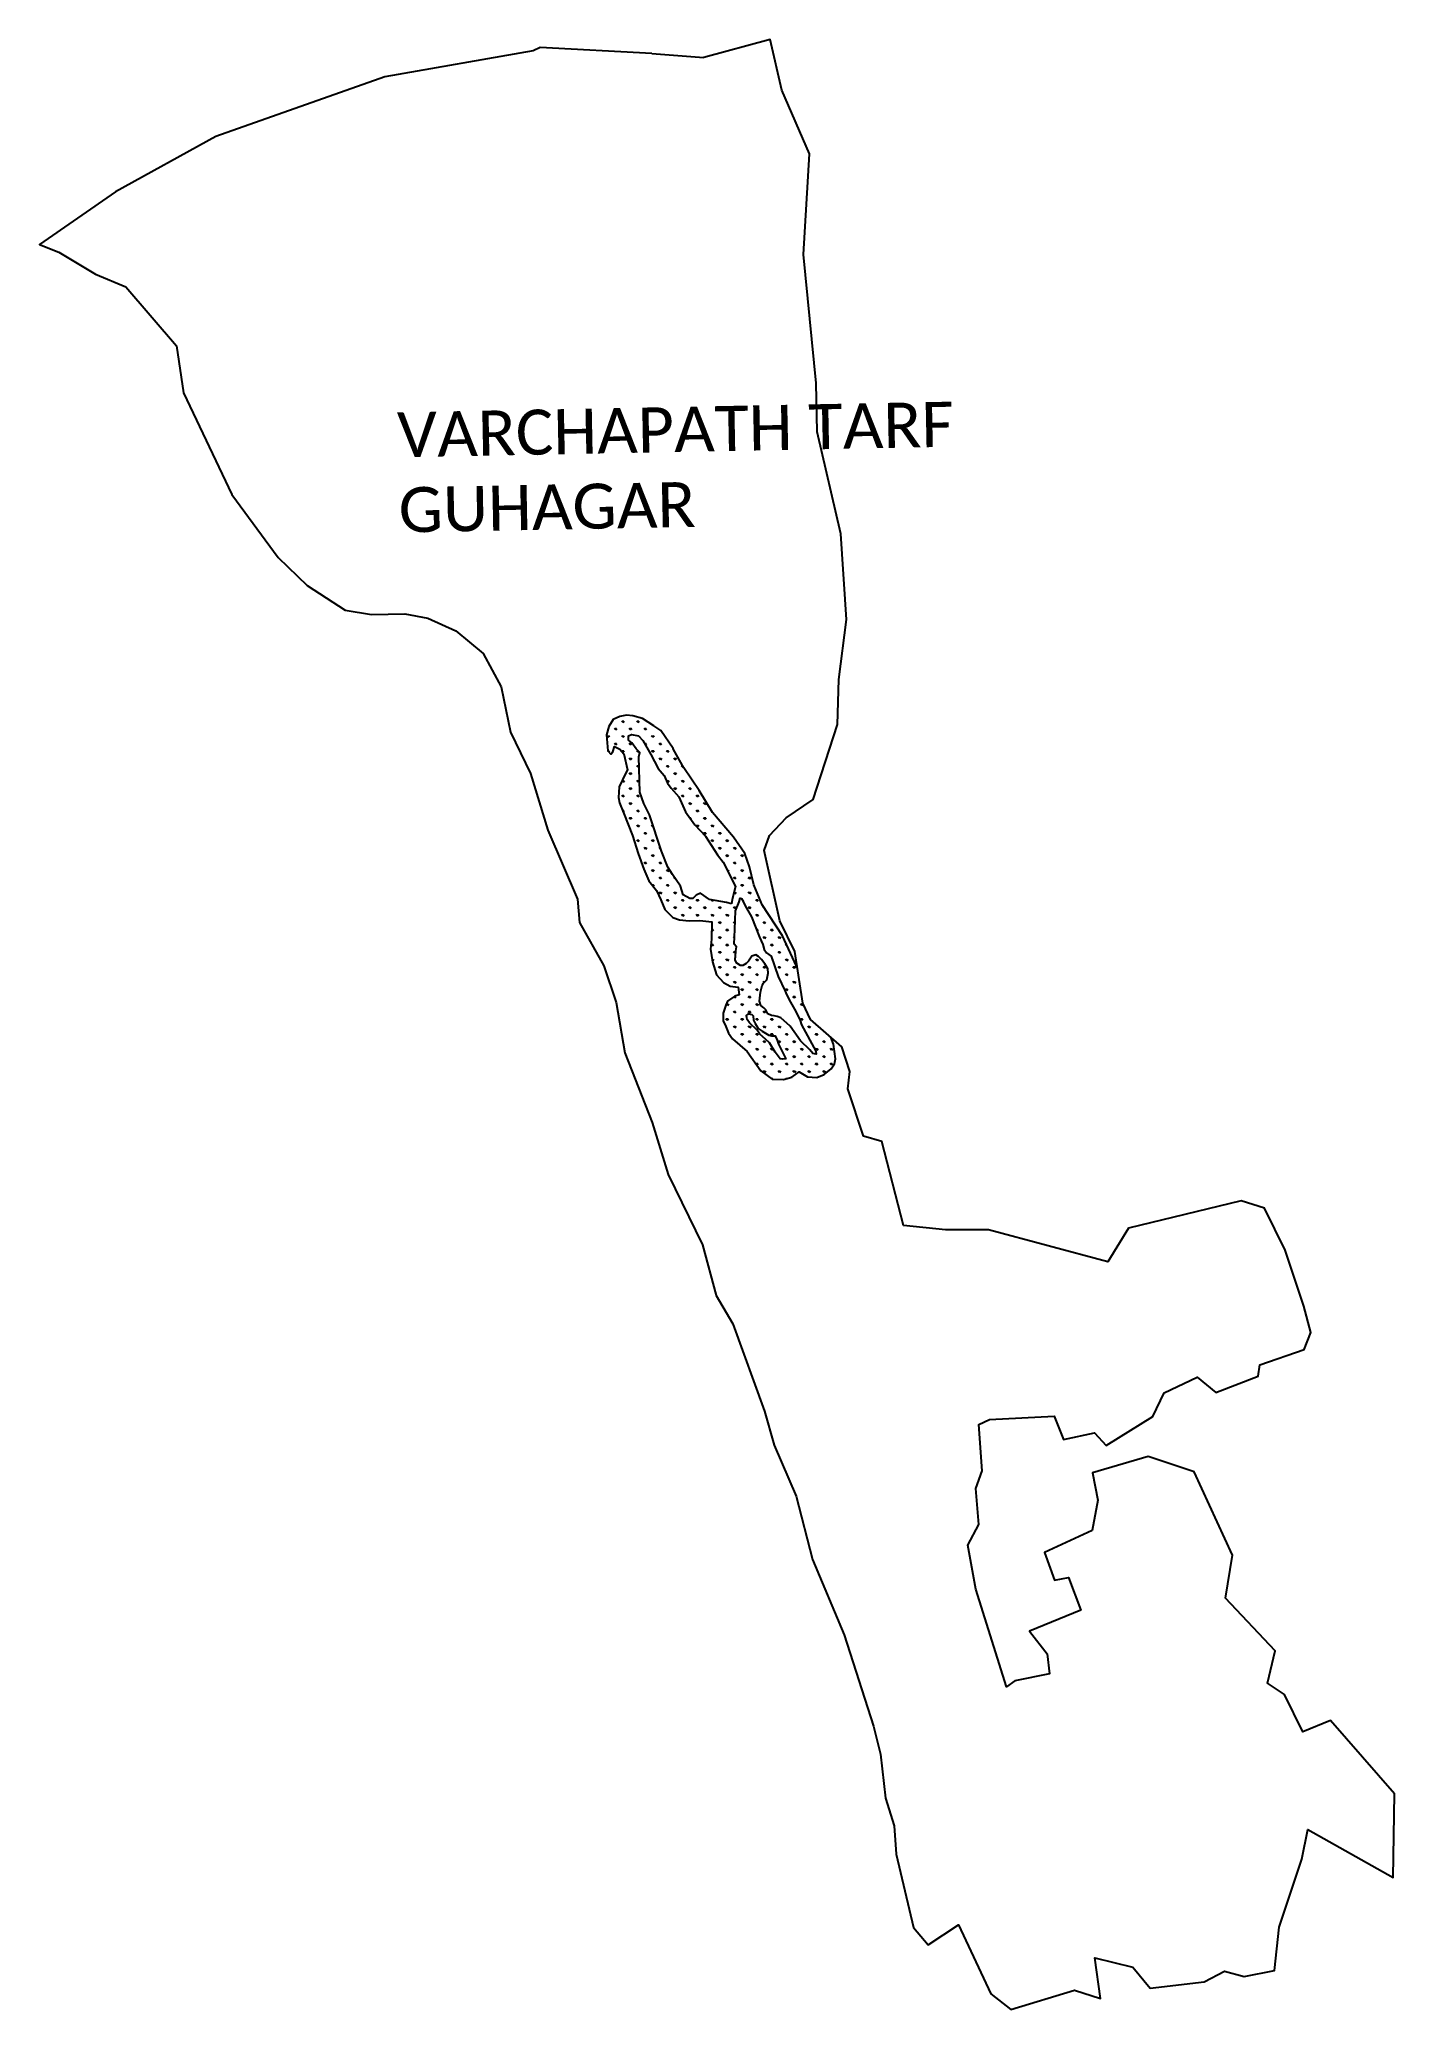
# Model space of a CAD drawing. Header units: metres. Extents: x 305069 to 308340, y 1934403 to 1939156.
import ezdxf

# ---------------------------------------------------------------- set-up
doc = ezdxf.new("R2010")
doc.units = ezdxf.units.M
doc.layers.add('MANGROOVE BUFFER ZONE', color=120, linetype='Continuous')
doc.layers.add('VILLAGE NAME', color=250, linetype='Continuous')
doc.styles.get("Standard").update_dxf_attribs({"font": 'simplex.shx'})

msp = doc.modelspace()

# ---------------------------------------------------------------- hatches: boundary and pattern name
at = {"layer": 'MANGROOVE BUFFER ZONE'}
h = msp.add_hatch(dxfattribs=at)
h.set_pattern_fill('GRASS', color=256)
h.paths.add_polyline_path([(306693.8, 1937291.1), (306661.8, 1937343.8), (306624.6, 1937398.7), (306599.4, 1937442.9), (306598.8, 1937445), (306569, 1937488.4), (306552.1, 1937500.4), (306524.6, 1937517.4), (306501.2, 1937524.5), (306486.3, 1937526.1), (306469.9, 1937522.2), (306454.3, 1937515.4), (306443.7, 1937498.5), (306438.3, 1937478.3), (306441.1, 1937439.8), (306448, 1937431.8), (306453.1, 1937437.6), (306457, 1937450.2), (306470, 1937443.6), (306480, 1937432.8), (306488.8, 1937393.6), (306483.7, 1937384.7), (306468.4, 1937353.3), (306466.7, 1937326.9), (306469.6, 1937314.4), (306479.6, 1937288.6), (306500.7, 1937235.9), (306514, 1937191.8), (306528.4, 1937154.5), (306540, 1937126.3), (306558.6, 1937103.1), (306569.4, 1937080.2), (306578.3, 1937057.1), (306598.2, 1937037.9), (306614.3, 1937031.8), (306637.8, 1937029.9), (306663.4, 1937030.1), (306691.8, 1937026.9), (306691.3, 1936985.7), (306689, 1936961.2), (306693.9, 1936930.9), (306703.4, 1936899.8), (306720.1, 1936880.7), (306736.4, 1936872.2), (306755.8, 1936869.4), (306758.4, 1936850.8), (306747.7, 1936847.6), (306730.3, 1936836), (306725.5, 1936826.5), (306719.3, 1936807), (306719.8, 1936788.5), (306725.5, 1936774.9), (306732.5, 1936758.8), (306742.3, 1936745), (306777.5, 1936714.5), (306810.5, 1936668), (306837.3, 1936647.9), (306865.2, 1936646.7), (306884.8, 1936652.5), (306903, 1936665.1), (306923.2, 1936653.1), (306945.3, 1936652.1), (306963.5, 1936659), (306980, 1936672.3), (306988, 1936684.7), (306990.6, 1936696.9), (306986, 1936732.3), (306979.2, 1936748.9), (306930.1, 1936791.9), (306912.1, 1936830.8), (306898.3, 1936917.1), (306896.7, 1936920.5), (306862.9, 1936993.4), (306813.7, 1937067.9), (306793.3, 1937116.9), (306783.2, 1937159.7), (306771.7, 1937191.7), (306744.7, 1937231.3)])
h.paths.add_polyline_path([(306541.3, 1937285.3), (306527.7, 1937312.5), (306518.3, 1937339.8), (306516, 1937425.1), (306518, 1937435.5), (306509.9, 1937444.4), (306499, 1937458.7), (306491.1, 1937465.8), (306491.1, 1937471.5), (306491, 1937475.8), (306498.4, 1937479.1), (306515.3, 1937475.8), (306525.7, 1937464.8), (306545.1, 1937430.5), (306562.3, 1937397.1), (306576.9, 1937380.6), (306585, 1937361.8), (306594.1, 1937349.8), (306612.2, 1937328.4), (306628.4, 1937292.7), (306650.9, 1937261.3), (306677.2, 1937234.1), (306706.1, 1937189), (306719.7, 1937170.8), (306749.2, 1937112.4), (306741.4, 1937080.8), (306739.8, 1937070.9), (306727.9, 1937073.5), (306686.3, 1937081.3), (306665, 1937096.3), (306654, 1937091.5), (306646, 1937083.6), (306638.9, 1937083.4), (306622.6, 1937092.5), (306616.3, 1937113.3), (306597.2, 1937141.8), (306585.8, 1937159.5), (306570.3, 1937198)], flags=16)
h.paths.add_polyline_path([(306760.3, 1937084), (306763.9, 1937083.4), (306775.5, 1937060), (306787.7, 1937039.5), (306807.5, 1936990.6), (306815.1, 1936972.2), (306818.4, 1936960.9), (306824.3, 1936952.4), (306835.6, 1936944.1), (306852.4, 1936895.5), (306869.2, 1936860.2), (306872, 1936851.6), (306881.9, 1936833.8), (306894.6, 1936811.1), (306904.9, 1936789), (306908.8, 1936778.6), (306943.1, 1936715.6), (306944.1, 1936708.3), (306935.5, 1936709.9), (306928.2, 1936718.2), (306906.3, 1936740.4), (306881.2, 1936775.4), (306858.8, 1936795.4), (306849.7, 1936798.9), (306842.6, 1936800.7), (306836.1, 1936801.6), (306827.1, 1936805.5), (306822.3, 1936815), (306817.4, 1936819.5), (306810.5, 1936825.7), (306807.2, 1936835.9), (306809.7, 1936857.7), (306813.4, 1936873.8), (306816.8, 1936879.4), (306824.6, 1936887.4), (306828, 1936903.4), (306827.6, 1936913.5), (306819.7, 1936926.2), (306811.8, 1936936.1), (306804.7, 1936943.4), (306798.1, 1936947.5), (306788.7, 1936944.2), (306780.9, 1936932.6), (306775.3, 1936926.4), (306767, 1936922.2), (306761.4, 1936922), (306752.4, 1936927.8), (306748.5, 1936934.5), (306748.5, 1936938.6), (306749.2, 1936942.9), (306750.4, 1936956.9), (306751.4, 1936967), (306746.3, 1936973.6), (306747.7, 1937008.9), (306749.1, 1937053.4), (306758, 1937075.1)], flags=16)
h.paths.add_polyline_path([(306780.7, 1936805.5), (306788.8, 1936803.7), (306791.6, 1936800.5), (306793, 1936790.2), (306796.8, 1936781.7), (306804.1, 1936770.3), (306813.8, 1936763.4), (306829.5, 1936753.6), (306836.3, 1936752), (306844.6, 1936752), (306849.7, 1936742.1), (306853.2, 1936732.3), (306858.3, 1936721.2), (306864.3, 1936709.7), (306870.4, 1936697), (306863.7, 1936695.8), (306857, 1936697), (306844.9, 1936712.9), (306831.5, 1936735.3), (306821.6, 1936744.6), (306808, 1936756.3), (306801.3, 1936766.3), (306783.3, 1936783.4), (306777.2, 1936791.5), (306776.4, 1936796.6), (306775.5, 1936800.5), (306775.1, 1936800.3)], flags=16)

# ---------------------------------------------------------------- linework, layer by layer
at = {"color": 3, "flags": 128}
for points in [[(306547.6, 1939122.2), (306277.9, 1939136.2), (306261.2, 1939128), (305902.7, 1939065.8), (305495.2, 1938922), (305252.9, 1938788.5), (305069.4, 1938660.8), (305116, 1938643), (305204.6, 1938589.4), (305278.3, 1938559.3), (305400.2, 1938416.3), (305417.1, 1938303.6), (305533.4, 1938057.7), (305646, 1937906), (305715.6, 1937838.7), (305807.2, 1937778.7), (305870.6, 1937768.6), (305950.9, 1937770.6), (306007.1, 1937759.4), (306074.4, 1937729.1), (306140.5, 1937674.8), (306183.7, 1937594), (306206, 1937484.4), (306254.4, 1937385.2), (306296.5, 1937248.5), (306367.8, 1937082), (306372.8, 1937025.8), (306431.3, 1936921.4), (306460.9, 1936832.5), (306482.3, 1936711.2), (306548.1, 1936543.2), (306587, 1936417.5), (306669.6, 1936248.3), (306702.4, 1936125.5), (306742.7, 1936057.7), (306819.6, 1935847), (306842.9, 1935764.6), (306895.6, 1935641.6), (306935.1, 1935489.2), (307011.2, 1935307.1), (307082.3, 1935087.1), (307098.9, 1935019.6), (307111, 1934913.7), (307132.2, 1934846.6), (307136.6, 1934778.3), (307178.9, 1934601.3), (307214.4, 1934559.9), (307287, 1934607.9), (307365.4, 1934441), (307413.6, 1934403.3), (307566.9, 1934450), (307629.9, 1934430.4), (307616.1, 1934528.1), (307708.2, 1934505.9), (307750.2, 1934455), (307879.9, 1934470.5), (307929.6, 1934496), (307977.1, 1934483.2), (308049.7, 1934497.7), (308061.3, 1934602.4), (308115.8, 1934766.3), (308130.7, 1934837.8), (308336.2, 1934722.3), (308339.7, 1934924), (308184.9, 1935100.7), (308118.4, 1935073), (308074.3, 1935163.8), (308033.2, 1935190.7), (308051.4, 1935268.6), (307931.8, 1935395.7), (307948.3, 1935499.7), (307856.1, 1935700.6), (307745.3, 1935737.8), (307610.9, 1935698.1), (307623.2, 1935631.8), (307610.2, 1935559.3), (307494.7, 1935506), (307518.9, 1935438.9), (307552.6, 1935445.4), (307582.5, 1935366.6), (307458.7, 1935316.4), (307501, 1935261.4), (307507.1, 1935213.6), (307423.6, 1935196.3), (307403.2, 1935181.7), (307328.9, 1935417.1), (307309.7, 1935524), (307336.4, 1935573.8), (307329, 1935660.7), (307344.3, 1935702.8), (307336.2, 1935814.9), (307362.4, 1935826.4), (307518.3, 1935834.7), (307540.5, 1935778.9), (307615.2, 1935794.6), (307643.7, 1935763.9), (307756.6, 1935834), (307784, 1935890.9), (307863.3, 1935929.1), (307908.3, 1935891.9), (308010.6, 1935931.2), (308014.6, 1935958.6), (308121.1, 1935995.8), (308137.3, 1936036.3), (308120.5, 1936100.2), (308075.5, 1936235.3), (308025.8, 1936336.9), (307969.7, 1936354.6), (307697.9, 1936288.2), (307647.5, 1936206.8), (307360, 1936284.3), (307255.7, 1936284.3), (307155, 1936295), (307102, 1936497.7), (307058.5, 1936510.2), (307020.2, 1936624.7), (307025.5, 1936666.5), (307005.5, 1936725.9), (306930.1, 1936791.9), (306912.1, 1936830.8), (306892.1, 1936955.9), (306856, 1937029.5), (306818.6, 1937199.6), (306830.9, 1937235.7), (306871.3, 1937278.3), (306936.6, 1937322.7), (306995.6, 1937503.2), (306998.3, 1937612.1), (307017.1, 1937756.6), (307003.8, 1937962.8), (306946.1, 1938209.6), (306943.8, 1938326.6), (306913, 1938637.2), (306928, 1938879.7), (306860.8, 1939033.3), (306833, 1939155.9), (306673.1, 1939112.5)], [(306547.6, 1939122.2), (306673.1, 1939112.5)]]:
    msp.add_lwpolyline(points, dxfattribs=at)
at = {"layer": 'MANGROOVE BUFFER ZONE', "flags": 128}
msp.add_lwpolyline([(306898.3, 1936917.1), (306896.7, 1936920.5), (306862.9, 1936993.4), (306813.7, 1937067.9), (306793.3, 1937116.9), (306783.2, 1937159.7), (306771.7, 1937191.7), (306744.7, 1937231.3), (306693.8, 1937291.1), (306661.8, 1937343.8), (306624.6, 1937398.7), (306599.4, 1937442.9), (306598.8, 1937445), (306569, 1937488.4), (306552.1, 1937500.4), (306524.6, 1937517.4), (306501.2, 1937524.5), (306486.3, 1937526.1), (306469.9, 1937522.2), (306454.3, 1937515.4), (306443.7, 1937498.5), (306438.3, 1937478.3), (306441.1, 1937439.8), (306448, 1937431.8), (306453.1, 1937437.6), (306457, 1937450.2), (306470, 1937443.6), (306480, 1937432.8), (306488.8, 1937393.6), (306483.7, 1937384.7), (306468.4, 1937353.3), (306466.7, 1937326.9), (306469.6, 1937314.4), (306479.6, 1937288.6), (306500.7, 1937235.9), (306514, 1937191.8), (306528.4, 1937154.5), (306540, 1937126.3), (306558.6, 1937103.1), (306569.4, 1937080.2), (306578.3, 1937057.1), (306598.2, 1937037.9), (306614.3, 1937031.8), (306637.8, 1937029.9), (306663.4, 1937030.1), (306691.8, 1937026.9), (306691.3, 1936985.7), (306689, 1936961.2), (306693.9, 1936930.9), (306703.4, 1936899.8), (306720.1, 1936880.7), (306736.4, 1936872.2), (306755.8, 1936869.4), (306758.4, 1936850.8), (306747.7, 1936847.6), (306730.3, 1936836), (306725.5, 1936826.5), (306719.3, 1936807), (306719.8, 1936788.5), (306725.5, 1936774.9), (306732.5, 1936758.8), (306742.3, 1936745), (306777.5, 1936714.5), (306810.5, 1936668), (306837.3, 1936647.9), (306865.2, 1936646.7), (306884.8, 1936652.5), (306903, 1936665.1), (306923.2, 1936653.1), (306945.3, 1936652.1), (306963.5, 1936659), (306980, 1936672.3), (306988, 1936684.7), (306990.6, 1936696.9), (306986, 1936732.3), (306979.2, 1936748.9)], dxfattribs=at)
for points in [[(306739.8, 1937070.9), (306727.9, 1937073.5), (306686.3, 1937081.3), (306665, 1937096.3), (306654, 1937091.5), (306646, 1937083.6), (306638.9, 1937083.4), (306622.6, 1937092.5), (306616.3, 1937113.3), (306597.2, 1937141.8), (306585.8, 1937159.5), (306570.3, 1937198), (306541.3, 1937285.3), (306527.7, 1937312.5), (306518.3, 1937339.8), (306516, 1937425.1), (306518, 1937435.5), (306509.9, 1937444.4), (306499, 1937458.7), (306491.1, 1937465.8), (306491.1, 1937471.5), (306491, 1937475.8), (306498.4, 1937479.1), (306515.3, 1937475.8), (306525.7, 1937464.8), (306545.1, 1937430.5), (306562.3, 1937397.1), (306576.9, 1937380.6), (306585, 1937361.8), (306594.1, 1937349.8), (306612.2, 1937328.4), (306628.4, 1937292.7), (306650.9, 1937261.3), (306677.2, 1937234.1), (306706.1, 1937189), (306719.7, 1937170.8), (306749.2, 1937112.4), (306741.4, 1937080.8)], [(306836.1, 1936801.6), (306827.1, 1936805.5), (306822.3, 1936815), (306817.4, 1936819.5), (306810.5, 1936825.7), (306807.2, 1936835.9), (306809.7, 1936857.7), (306813.4, 1936873.8), (306816.8, 1936879.4), (306824.6, 1936887.4), (306828, 1936903.4), (306827.6, 1936913.5), (306819.7, 1936926.2), (306811.8, 1936936.1), (306804.7, 1936943.4), (306798.1, 1936947.5), (306788.7, 1936944.2), (306780.9, 1936932.6), (306775.3, 1936926.4), (306767, 1936922.2), (306761.4, 1936922), (306752.4, 1936927.8), (306748.5, 1936934.5), (306748.5, 1936938.6), (306749.2, 1936942.9), (306750.4, 1936956.9), (306751.4, 1936967), (306746.3, 1936973.6), (306747.7, 1937008.9), (306749.1, 1937053.4), (306758, 1937075.1), (306760.3, 1937084), (306763.9, 1937083.4), (306775.5, 1937060), (306787.7, 1937039.5), (306807.5, 1936990.6), (306815.1, 1936972.2), (306818.4, 1936960.9), (306824.3, 1936952.4), (306835.6, 1936944.1), (306852.4, 1936895.5), (306869.2, 1936860.2), (306872, 1936851.6), (306881.9, 1936833.8), (306894.6, 1936811.1), (306904.9, 1936789), (306908.8, 1936778.6), (306943.1, 1936715.6), (306944.1, 1936708.3), (306935.5, 1936709.9), (306928.2, 1936718.2), (306906.3, 1936740.4), (306881.2, 1936775.4), (306858.8, 1936795.4), (306849.7, 1936798.9), (306842.6, 1936800.7)], [(306821.6, 1936744.6), (306808, 1936756.3), (306801.3, 1936766.3), (306783.3, 1936783.4), (306777.2, 1936791.5), (306776.4, 1936796.6), (306775.5, 1936800.5), (306775.1, 1936800.3), (306780.7, 1936805.5), (306788.8, 1936803.7), (306791.6, 1936800.5), (306793, 1936790.2), (306796.8, 1936781.7), (306804.1, 1936770.3), (306813.8, 1936763.4), (306829.5, 1936753.6), (306836.3, 1936752), (306844.6, 1936752), (306849.7, 1936742.1), (306853.2, 1936732.3), (306858.3, 1936721.2), (306864.3, 1936709.7), (306870.4, 1936697), (306863.7, 1936695.8), (306857, 1936697), (306844.9, 1936712.9), (306831.5, 1936735.3)]]:
    msp.add_lwpolyline(points, close=True, dxfattribs=at)

# ---------------------------------------------------------------- texts
at = {"layer": 'VILLAGE NAME', "insert": (305931.8, 1938256.3), "char_height": 108.748, "attachment_point": 1, "rotation": 1.1028}
msp.add_mtext_dynamic_manual_height_columns('{\\fCalibri|b0|i0|c0|p34;VARCHAPATH TARF GUHAGAR}', width=1571.314, gutter_width=543.7, heights=[0], dxfattribs=at)

doc.saveas('drawing.dxf')
